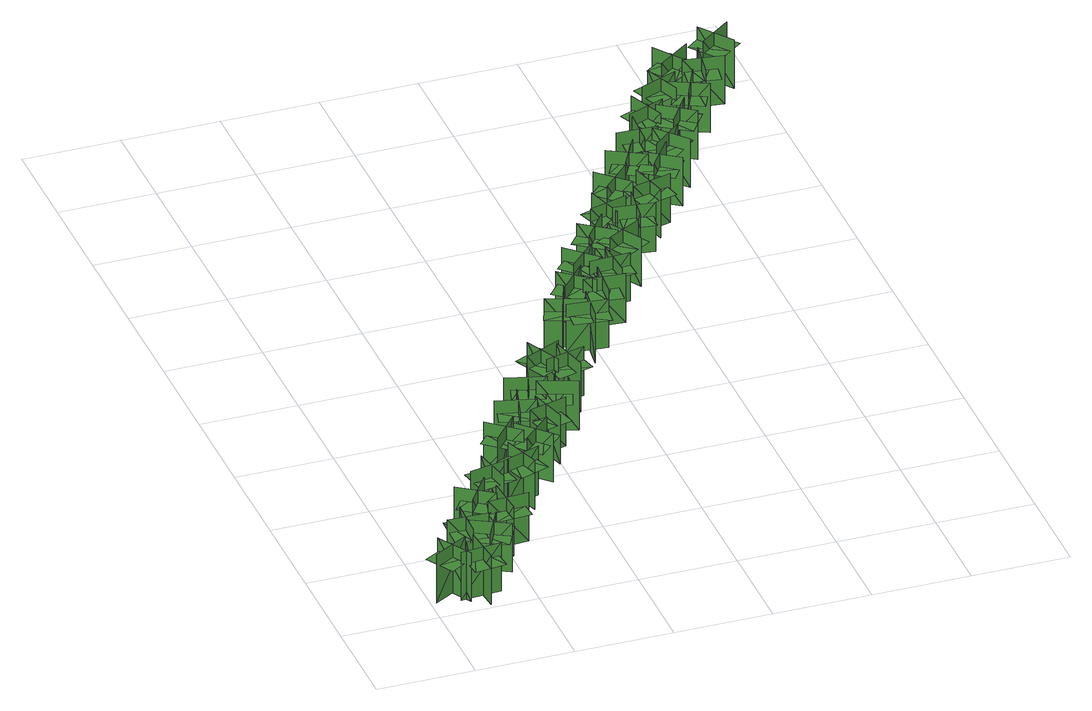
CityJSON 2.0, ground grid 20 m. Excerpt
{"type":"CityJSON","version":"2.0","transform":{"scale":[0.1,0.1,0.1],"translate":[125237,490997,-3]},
"CityObjects":{
"tree1":{"type":"SolitaryVegetationObject","geometry":[{"type":"MultiSurface","lod":"1","boundaries":[[[0,1,2]],[[0,2,3]],[[4,5,6]],[[4,6,7]],[[8,9,10]],[[8,10,11]],[[8,12,13]],[[8,13,9]]]}]},
"tree2":{"type":"SolitaryVegetationObject","geometry":[{"type":"MultiSurface","lod":"1","boundaries":[[[14,15,16]],[[14,16,17]],[[18,19,20]],[[18,20,21]],[[22,23,24]],[[22,24,25]],[[22,26,27]],[[22,27,23]]]}]},
"tree3":{"type":"SolitaryVegetationObject","geometry":[{"type":"MultiSurface","lod":"1","boundaries":[[[28,29,30]],[[28,30,31]],[[32,33,34]],[[32,34,35]],[[36,37,38]],[[36,38,39]],[[36,40,41]],[[36,41,37]]]}]},
"tree4":{"type":"SolitaryVegetationObject","geometry":[{"type":"MultiSurface","lod":"1","boundaries":[[[42,43,44]],[[42,44,45]],[[46,47,48]],[[46,48,49]],[[50,51,52]],[[50,52,53]],[[50,54,55]],[[50,55,51]]]}]},
"tree5":{"type":"SolitaryVegetationObject","geometry":[{"type":"MultiSurface","lod":"1","boundaries":[[[56,57,58]],[[56,58,59]],[[60,61,62]],[[60,62,63]],[[64,65,66]],[[64,66,67]],[[64,68,69]],[[64,69,65]]]}]},
"tree6":{"type":"SolitaryVegetationObject","geometry":[{"type":"MultiSurface","lod":"1","boundaries":[[[70,71,72]],[[70,72,73]],[[74,75,76]],[[74,76,77]],[[78,79,80]],[[78,80,81]],[[78,82,83]],[[78,83,79]]]}]},
"tree7":{"type":"SolitaryVegetationObject","geometry":[{"type":"MultiSurface","lod":"1","boundaries":[[[84,85,86]],[[84,86,87]],[[88,89,90]],[[88,90,91]],[[92,93,94]],[[92,94,95]],[[92,96,97]],[[92,97,93]]]}]},
"tree8":{"type":"SolitaryVegetationObject","geometry":[{"type":"MultiSurface","lod":"1","boundaries":[[[98,99,100]],[[98,100,101]],[[102,103,104]],[[102,104,105]],[[106,107,108]],[[106,108,109]],[[106,110,111]],[[106,111,107]]]}]},
"tree9":{"type":"SolitaryVegetationObject","geometry":[{"type":"MultiSurface","lod":"1","boundaries":[[[112,113,114]],[[112,114,115]],[[116,117,118]],[[116,118,119]],[[120,121,122]],[[120,122,123]],[[120,124,125]],[[120,125,121]]]}]},
"tree10":{"type":"SolitaryVegetationObject","geometry":[{"type":"MultiSurface","lod":"1","boundaries":[[[126,127,128]],[[126,128,129]],[[130,131,132]],[[130,132,133]],[[134,135,136]],[[134,136,137]],[[134,138,139]],[[134,139,135]]]}]},
"tree11":{"type":"SolitaryVegetationObject","geometry":[{"type":"MultiSurface","lod":"1","boundaries":[[[140,141,142]],[[140,142,143]],[[144,145,146]],[[144,146,147]],[[148,149,150]],[[148,150,151]],[[148,152,153]],[[148,153,149]]]}]},
"tree12":{"type":"SolitaryVegetationObject","geometry":[{"type":"MultiSurface","lod":"1","boundaries":[[[154,155,156]],[[154,156,157]],[[158,159,160]],[[158,160,161]],[[162,163,164]],[[162,164,165]],[[162,166,167]],[[162,167,163]]]}]},
"tree13":{"type":"SolitaryVegetationObject","geometry":[{"type":"MultiSurface","lod":"1","boundaries":[[[168,169,170]],[[168,170,171]],[[172,173,174]],[[172,174,175]],[[176,177,178]],[[176,178,179]],[[176,180,181]],[[176,181,177]]]}]},
"tree14":{"type":"SolitaryVegetationObject","geometry":[{"type":"MultiSurface","lod":"1","boundaries":[[[182,183,184]],[[182,184,185]],[[186,187,188]],[[186,188,189]],[[190,191,192]],[[190,192,193]],[[190,194,195]],[[190,195,191]]]}]},
"tree15":{"type":"SolitaryVegetationObject","geometry":[{"type":"MultiSurface","lod":"1","boundaries":[[[196,197,198]],[[196,198,199]],[[200,201,202]],[[200,202,203]],[[204,205,206]],[[204,206,207]],[[204,208,209]],[[204,209,205]]]}]},
"tree16":{"type":"SolitaryVegetationObject","geometry":[{"type":"MultiSurface","lod":"1","boundaries":[[[210,211,212]],[[210,212,213]],[[214,215,216]],[[214,216,217]],[[218,219,220]],[[218,220,221]],[[218,222,223]],[[218,223,219]]]}]},
"tree17":{"type":"SolitaryVegetationObject","geometry":[{"type":"MultiSurface","lod":"1","boundaries":[[[224,225,226]],[[224,226,227]],[[228,229,230]],[[228,230,231]],[[232,233,234]],[[232,234,235]],[[232,236,237]],[[232,237,233]]]}]},
"tree18":{"type":"SolitaryVegetationObject","geometry":[{"type":"MultiSurface","lod":"1","boundaries":[[[238,239,240]],[[238,240,241]],[[242,243,244]],[[242,244,245]],[[246,247,248]],[[246,248,249]],[[246,250,251]],[[246,251,247]]]}]},
"tree19":{"type":"SolitaryVegetationObject","geometry":[{"type":"MultiSurface","lod":"1","boundaries":[[[252,253,254]],[[252,254,255]],[[256,257,258]],[[256,258,259]],[[260,261,262]],[[260,262,263]],[[260,264,265]],[[260,265,261]]]}]},
"tree20":{"type":"SolitaryVegetationObject","geometry":[{"type":"MultiSurface","lod":"1","boundaries":[[[266,267,268]],[[266,268,269]],[[270,271,272]],[[270,272,273]],[[274,275,276]],[[274,276,277]],[[274,278,279]],[[274,279,275]]]}]},
"tree21":{"type":"SolitaryVegetationObject","geometry":[{"type":"MultiSurface","lod":"1","boundaries":[[[280,281,282]],[[280,282,283]],[[284,285,286]],[[284,286,287]],[[288,289,290]],[[288,290,291]],[[288,292,293]],[[288,293,289]]]}]},
"tree22":{"type":"SolitaryVegetationObject","geometry":[{"type":"MultiSurface","lod":"1","boundaries":[[[294,295,296]],[[294,296,297]],[[298,299,300]],[[298,300,301]],[[302,303,304]],[[302,304,305]],[[302,306,307]],[[302,307,303]]]}]},
"tree23":{"type":"SolitaryVegetationObject","geometry":[{"type":"MultiSurface","lod":"1","boundaries":[[[308,309,310]],[[308,310,311]],[[312,313,314]],[[312,314,315]],[[316,317,318]],[[316,318,319]],[[316,320,321]],[[316,321,317]]]}]},
"tree24":{"type":"SolitaryVegetationObject","geometry":[{"type":"MultiSurface","lod":"1","boundaries":[[[322,323,324]],[[322,324,325]],[[326,327,328]],[[326,328,329]],[[330,331,332]],[[330,332,333]],[[330,334,335]],[[330,335,331]]]}]},
"tree25":{"type":"SolitaryVegetationObject","geometry":[{"type":"MultiSurface","lod":"1","boundaries":[[[336,337,338]],[[336,338,339]],[[340,341,342]],[[340,342,343]],[[344,345,346]],[[344,346,347]],[[344,348,349]],[[344,349,345]]]}]},
"tree26":{"type":"SolitaryVegetationObject","geometry":[{"type":"MultiSurface","lod":"1","boundaries":[[[350,351,352]],[[350,352,353]],[[354,355,356]],[[354,356,357]],[[358,359,360]],[[358,360,361]],[[358,362,363]],[[358,363,359]]]}]},
"tree27":{"type":"SolitaryVegetationObject","geometry":[{"type":"MultiSurface","lod":"1","boundaries":[[[364,365,366]],[[364,366,367]],[[368,369,370]],[[368,370,371]],[[372,373,374]],[[372,374,375]],[[372,376,377]],[[372,377,373]]]}]},
"tree28":{"type":"SolitaryVegetationObject","geometry":[{"type":"MultiSurface","lod":"1","boundaries":[[[378,379,380]],[[378,380,381]],[[382,383,384]],[[382,384,385]],[[386,387,388]],[[386,388,389]],[[386,390,391]],[[386,391,387]]]}]},
"tree29":{"type":"SolitaryVegetationObject","geometry":[{"type":"MultiSurface","lod":"1","boundaries":[[[392,393,394]],[[392,394,395]],[[396,397,398]],[[396,398,399]],[[400,401,402]],[[400,402,403]],[[400,404,405]],[[400,405,401]]]}]},
"tree30":{"type":"SolitaryVegetationObject","geometry":[{"type":"MultiSurface","lod":"1","boundaries":[[[406,407,408]],[[406,408,409]],[[410,411,412]],[[410,412,413]],[[414,415,416]],[[414,416,417]],[[414,418,419]],[[414,419,415]]]}]},
"tree31":{"type":"SolitaryVegetationObject","geometry":[{"type":"MultiSurface","lod":"1","boundaries":[[[420,421,422]],[[420,422,423]],[[424,425,426]],[[424,426,427]],[[428,429,430]],[[428,430,431]],[[428,432,433]],[[428,433,429]]]}]},
"tree32":{"type":"SolitaryVegetationObject","geometry":[{"type":"MultiSurface","lod":"1","boundaries":[[[434,435,436]],[[434,436,437]],[[438,439,440]],[[438,440,441]],[[442,443,444]],[[442,444,445]],[[442,446,447]],[[442,447,443]]]}]},
"tree33":{"type":"SolitaryVegetationObject","geometry":[{"type":"MultiSurface","lod":"1","boundaries":[[[448,449,450]],[[448,450,451]],[[452,453,454]],[[452,454,455]],[[456,457,458]],[[456,458,459]],[[456,460,461]],[[456,461,457]]]}]},
"tree34":{"type":"SolitaryVegetationObject","geometry":[{"type":"MultiSurface","lod":"1","boundaries":[[[462,463,464]],[[462,464,465]],[[466,467,468]],[[466,468,469]],[[470,471,472]],[[470,472,473]],[[470,474,475]],[[470,475,471]]]}]},
"tree35":{"type":"SolitaryVegetationObject","geometry":[{"type":"MultiSurface","lod":"1","boundaries":[[[476,477,478]],[[476,478,479]],[[480,481,482]],[[480,482,483]],[[484,485,486]],[[484,486,487]],[[484,488,489]],[[484,489,485]]]}]},
"tree36":{"type":"SolitaryVegetationObject","geometry":[{"type":"MultiSurface","lod":"1","boundaries":[[[490,491,492]],[[490,492,493]],[[494,495,496]],[[494,496,497]],[[498,499,500]],[[498,500,501]],[[498,502,503]],[[498,503,499]]]}]},
"tree37":{"type":"SolitaryVegetationObject","geometry":[{"type":"MultiSurface","lod":"1","boundaries":[[[504,505,506]],[[504,506,507]],[[508,509,510]],[[508,510,511]],[[512,513,514]],[[512,514,515]],[[512,516,517]],[[512,517,513]]]}]},
"tree38":{"type":"SolitaryVegetationObject","geometry":[{"type":"MultiSurface","lod":"1","boundaries":[[[518,519,520]],[[518,520,521]],[[522,523,524]],[[522,524,525]],[[526,527,528]],[[526,528,529]],[[526,530,531]],[[526,531,527]]]}]},
"tree39":{"type":"SolitaryVegetationObject","geometry":[{"type":"MultiSurface","lod":"1","boundaries":[[[532,533,534]],[[532,534,535]],[[536,537,538]],[[536,538,539]],[[540,541,542]],[[540,542,543]],[[540,544,545]],[[540,545,541]]]}]}
},
"vertices":[
[11,49,2],[83,91,2],[83,91,111],[11,49,111],[75,33,2],[33,104,2],[33,104,111],[75,33,111],[18,53,83],[83,91,83],[66,119,83],[1,81,83],[34,24,83],[99,63,83],
[100,93,1],[107,11,1],[107,11,110],[100,93,110],[58,43,1],[141,50,1],[141,50,110],[58,43,110],[100,86,82],[107,11,82],[140,14,82],[133,89,82],[68,84,82],[75,8,82],
[105,107,3],[108,190,3],[108,190,113],[105,107,113],[153,152,3],[70,155,3],[70,155,113],[153,152,113],[106,114,84],[108,190,84],[75,191,84],[73,115,84],[138,113,84],[141,189,84],
[110,142,3],[183,104,3],[183,104,112],[110,142,112],[130,80,3],[168,153,3],[168,153,112],[130,80,112],[116,138,84],[183,104,84],[198,133,84],[131,168,84],[101,109,84],[168,75,84],
[185,269,7],[138,201,7],[138,201,116],[185,269,116],[121,257,7],[189,209,7],[189,209,116],[121,257,116],[181,263,88],[138,201,88],[164,182,88],[208,244,88],[154,282,88],[111,220,88],
[249,196,3],[166,191,3],[166,191,113],[249,196,113],[199,239,3],[205,156,3],[205,156,113],[199,239,113],[242,195,84],[166,191,84],[168,158,84],[244,163,84],[240,228,84],[164,223,84],
[169,300,6],[250,315,6],[250,315,115],[169,300,115],[223,263,6],[207,345,6],[207,345,115],[223,263,115],[176,301,87],[250,315,87],[244,347,87],[169,333,87],[182,269,87],[256,283,87],
[270,370,7],[296,292,7],[296,292,117],[270,370,117],[241,312,7],[319,338,7],[319,338,117],[241,312,117],[272,364,89],[296,292,89],[327,303,89],[303,374,89],[241,353,89],[266,282,89],
[252,459,4],[314,405,4],[314,405,114],[252,459,114],[257,394,4],[311,457,4],[311,457,114],[257,394,114],[257,455,85],[314,405,85],[336,430,85],[279,479,85],[236,430,85],[293,381,85],
[370,432,6],[310,374,6],[310,374,116],[370,432,116],[304,433,6],[362,373,6],[362,373,116],[304,433,116],[364,427,87],[310,374,87],[333,351,87],[387,404,87],[342,451,87],[288,398,87],
[294,517,7],[374,496,7],[374,496,117],[294,517,117],[327,461,7],[348,541,7],[348,541,117],[327,461,117],[300,515,89],[374,496,89],[382,528,89],[309,547,89],[292,484,89],[365,465,89],
[397,432,4],[375,512,4],[375,512,114],[397,432,114],[429,489,4],[349,468,4],[349,468,114],[429,489,114],[395,439,86],[375,512,86],[344,504,86],[363,431,86],[427,447,86],[407,521,86],
[398,624,4],[374,545,4],[374,545,114],[398,624,114],[341,593,4],[420,569,4],[420,569,114],[341,593,114],[396,617,86],[374,545,86],[406,536,86],[427,608,86],[364,627,86],[343,554,86],
[414,504,5],[441,582,5],[441,582,115],[414,504,115],[472,533,5],[394,560,5],[394,560,115],[472,533,115],[416,511,86],[441,582,86],[410,593,86],[385,522,86],[447,500,86],[472,571,86],
[459,617,7],[424,692,7],[424,692,117],[459,617,117],[481,679,7],[406,644,7],[406,644,117],[481,679,117],[456,624,88],[424,692,88],[395,678,88],[427,610,88],[486,637,88],[454,706,88],
[439,624,6],[520,643,6],[520,643,116],[439,624,116],[495,590,6],[476,671,6],[476,671,116],[495,590,116],[446,626,87],[520,643,87],[512,675,87],[438,658,87],[454,594,87],[527,612,87],
[583,798,8],[506,827,8],[506,827,117],[583,798,117],[556,857,8],[527,780,8],[527,780,117],[556,857,117],[577,800,89],[506,827,89],[494,796,89],[565,770,89],[588,831,89],[517,857,89],
[538,793,8],[621,784,8],[621,784,118],[538,793,118],[579,742,8],[589,824,8],[589,824,118],[579,742,118],[545,792,90],[621,784,90],[624,816,90],[549,825,90],[542,760,90],[617,751,90],
[557,851,9],[611,914,9],[611,914,118],[557,851,118],[622,856,9],[559,910,9],[559,910,118],[622,856,118],[561,857,90],[611,914,90],[586,935,90],[537,878,90],[586,835,90],[636,892,90],
[631,813,9],[638,896,9],[638,896,119],[631,813,119],[681,856,9],[598,863,9],[598,863,119],[681,856,119],[632,820,90],[638,896,90],[606,898,90],[599,823,90],[664,817,90],[671,893,90],
[599,989,7],[658,931,7],[658,931,116],[599,989,116],[600,924,7],[658,983,7],[658,983,116],[600,924,116],[604,984,88],[658,931,88],[681,954,88],[627,1007,88],[581,961,88],[635,908,88],
[632,921,9],[715,925,9],[715,925,118],[632,921,118],[681,877,9],[677,960,9],[677,960,118],[681,877,118],[639,922,90],[715,925,90],[714,957,90],[638,954,90],[641,889,90],[716,892,90],
[722,1014,5],[656,1063,5],[656,1063,114],[722,1014,114],[712,1078,5],[663,1012,5],[663,1012,114],[712,1078,114],[716,1018,86],[656,1063,86],[636,1037,86],[697,992,86],[736,1044,86],[675,1089,86],
[751,963,11],[709,1035,11],[709,1035,120],[751,963,120],[767,1026,11],[696,985,11],[696,985,120],[767,1026,120],[747,969,92],[709,1035,92],[681,1019,92],[719,953,92],[775,986,92],[738,1051,92],
[777,1124,5],[698,1101,5],[698,1101,114],[777,1124,114],[719,1155,5],[743,1076,5],[743,1076,114],[719,1155,114],[770,1122,86],[698,1101,86],[707,1069,86],[780,1091,86],[761,1153,86],[689,1132,86],
[788,1123,11],[776,1041,11],[776,1041,121],[788,1123,121],[736,1083,11],[818,1071,11],[818,1071,121],[736,1083,121],[787,1116,92],[776,1041,92],[809,1036,92],[820,1111,92],[755,1120,92],[744,1046,92],
[812,1224,6],[754,1165,6],[754,1165,115],[812,1224,115],[747,1223,6],[806,1165,6],[806,1165,115],[747,1223,115],[807,1219,87],[754,1165,87],[777,1142,87],[830,1196,87],[784,1242,87],[731,1188,87],
[881,1164,8],[800,1144,8],[800,1144,118],[881,1164,118],[824,1197,8],[845,1117,8],[845,1117,118],[824,1197,118],[874,1162,90],[800,1144,90],[809,1112,90],[882,1131,90],[866,1194,90],[792,1175,90],
[856,1305,6],[816,1233,6],[816,1233,115],[856,1305,115],[793,1286,6],[866,1247,6],[866,1247,115],[793,1286,115],[852,1299,87],[816,1233,87],[845,1217,87],[881,1284,87],[824,1315,87],[788,1248,87],
[922,1207,10],[855,1255,10],[855,1255,119],[922,1207,119],[911,1271,10],[863,1204,10],[863,1204,119],[911,1271,119],[917,1211,91],[855,1255,91],[836,1228,91],[898,1184,91],[936,1238,91],[874,1281,91],
[880,1377,9],[876,1295,9],[876,1295,119],[880,1377,119],[832,1333,9],[915,1329,9],[915,1329,119],[832,1333,119],[880,1370,90],[876,1295,90],[909,1293,90],[912,1369,90],[847,1372,90],[843,1297,90],
[892,1271,8],[954,1325,8],[954,1325,118],[892,1271,118],[958,1267,8],[903,1329,8],[903,1329,118],[958,1267,118],[898,1275,90],[954,1325,90],[933,1350,90],[876,1300,90],[919,1251,90],[976,1301,90],
[907,1456,3],[939,1380,3],[939,1380,112],[907,1456,112],[882,1395,3],[959,1427,3],[959,1427,112],[882,1395,112],[910,1449,84],[939,1380,84],[969,1392,84],[940,1462,84],[879,1437,84],[909,1367,84],
[939,1407,6],[1007,1360,6],[1007,1360,116],[939,1407,116],[952,1343,6],[998,1411,6],[998,1411,116],[952,1343,116],[945,1403,88],[1007,1360,88],[1026,1387,88],[963,1430,88],[926,1376,88],[989,1333,88],
[934,1471,8],[1011,1501,8],[1011,1501,118],[934,1471,118],[994,1445,8],[964,1522,8],[964,1522,118],[994,1445,118],[941,1474,90],[1011,1501,90],[999,1531,90],[929,1504,90],[952,1443,90],[1023,1470,90],
[1045,1495,9],[1010,1420,9],[1010,1420,119],[1045,1495,119],[984,1472,9],[1059,1437,9],[1059,1437,119],[984,1472,119],[1042,1488,90],[1010,1420,90],[1039,1406,90],[1072,1474,90],[1013,1502,90],[980,1434,90],
[1065,1589,6],[998,1540,6],[998,1540,116],[1065,1589,116],[1000,1599,6],[1049,1532,6],[1049,1532,116],[1000,1599,116],[1059,1585,87],[998,1540,87],[1017,1514,87],[1078,1559,87],[1040,1611,87],[979,1567,87],
[1066,1482,10],[1079,1564,10],[1079,1564,120],[1066,1482,120],[1119,1521,10],[1037,1533,10],[1037,1533,120],[1119,1521,120],[1067,1489,92],[1079,1564,92],[1046,1569,92],[1035,1494,92],[1099,1484,92],[1111,1559,92],
[1155,1568,10],[1104,1634,10],[1104,1634,119],[1155,1568,119],[1163,1633,10],[1097,1583,10],[1097,1583,119],[1163,1633,119],[1150,1574,91],[1104,1634,91],[1078,1614,91],[1124,1554,91],[1176,1594,91],[1130,1654,91]
]}
